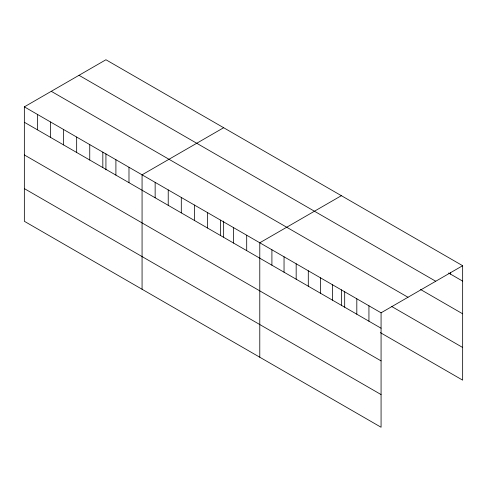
<?xml version="1.0" encoding="UTF-8"?>
<svg xmlns="http://www.w3.org/2000/svg" width="487" height="487" viewBox="0 0 487 487"><rect width="100%" height="100%" fill="white"/><g stroke="black" fill="none" stroke-linecap="round" stroke-linejoin="round"><path stroke-width="0.73" d="M24.35 106.86L381.071 312.806L381.071 427.245L24.35 221.293L24.35 106.86L105.929 59.755L462.65 265.707L462.65 380.14L380.304 332.603M223.649 127.722L142.07 174.821L142.07 289.254M341.363 195.683L259.784 242.782L259.784 357.221M381.071 312.806L462.65 265.707M448.606 273.012L462.65 281.121M79.01 75.302L435.731 281.249M420.518 289.473L462.65 313.798M51.269 91.312L407.99 297.265M391.792 306.554L462.65 347.462M24.35 122.267L381.071 328.22M24.35 154.945L381.071 360.897M24.35 188.615L381.071 394.567M450.524 272.647L450.524 274.114M368.939 305.806L368.939 321.219M356.813 298.805L356.813 314.212M344.686 291.798L344.686 307.212M341.363 289.789L341.363 305.763M332.554 284.798L332.554 300.211M320.428 277.797L320.428 293.211M308.295 270.796L308.295 286.204M296.169 263.79L296.169 279.203M284.043 256.789L284.043 272.203M271.91 249.788L271.91 265.196M246.702 235.233L246.702 250.647M233.626 227.679L233.626 243.092M223.649 221.098L223.649 237.072M220.544 220.13L220.544 235.544M207.468 212.576L207.468 227.989M194.386 205.027L194.386 220.441M181.304 197.478L181.304 212.886M168.228 189.924L168.228 205.337M155.146 182.375L155.146 197.783M128.988 167.272L128.988 182.68M115.906 159.718L115.906 175.131M105.929 153.862L105.929 169.835M102.83 152.169L102.83 167.577M89.748 144.615L89.748 160.028M76.666 137.066L76.666 152.474M63.59 129.512L63.59 144.925M50.508 121.963L50.508 137.371M37.432 114.408L37.432 129.822"/></g></svg>
